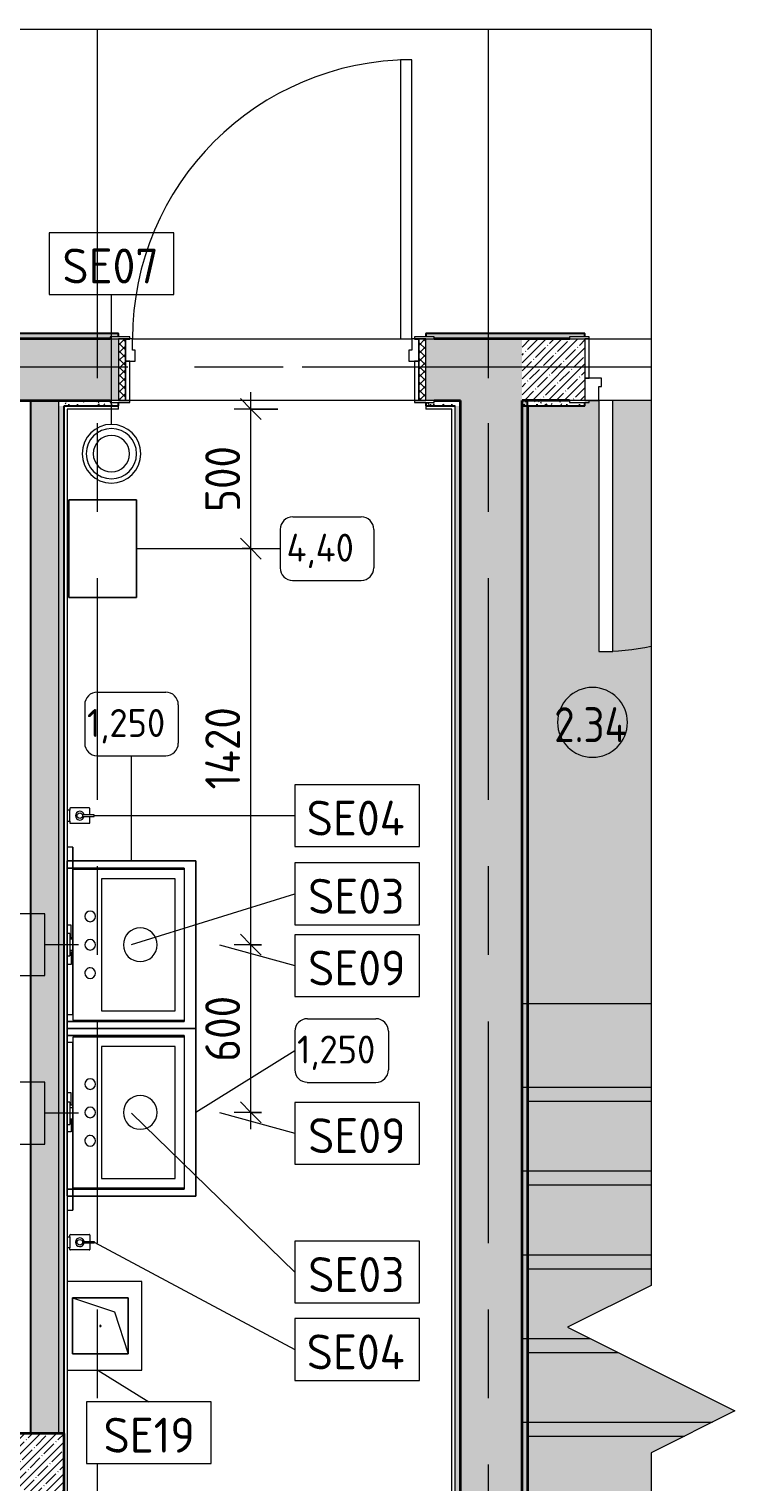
# Model space of a CAD drawing. Header units: millimetres. Extents: x 11693 to 241752, y -8553 to 29926.
# Drawn here: x 62844 to 65372, y 3806 to 9010 of the extents above; entities that cross this region are included whole.
import ezdxf

# ---------------------------------------------------------------- set-up
doc = ezdxf.new("R2010")
doc.units = ezdxf.units.MM
doc.linetypes.add('Осевая', pattern=[1587.5, 317.5, -238.125, 793.75, -238.125])
for name, color, linetype, lineweight in [('A-ANNO-DIMS', 7, 'Continuous', 9), ('A-ANNO-DIMS-50', 7, 'Continuous', 9), ('A-AREA-IDEN', 7, 'Continuous', 9), ('A-DETL-GENF', 7, 'Continuous', 9), ('A-DOOR', 7, 'Continuous', 9), ('A-DOOR-1', 7, 'Continuous', 15), ('A-DOOR-FRAM', 7, 'Continuous', 15), ('A-DOOR-FRAM-1', 7, 'Continuous', 9), ('A-GENM', 7, 'Continuous', 9), ('A-WALL-2', 7, 'Continuous', 9), ('I-FURN', 7, 'Continuous', 9), ('I-FURN-IDEN', 7, 'Continuous', 9), ('I-WALL', 7, 'Continuous', 9), ('P-SANR-FIXT-IDEN', 7, 'Continuous', 9), ('S-STRS-2', 7, 'Continuous', 9), ('S-STRS-MBND', 7, 'Continuous', 9), ('Оси', 7, 'Continuous', 9), ('Оси-2', 7, 'Осевая', 9)]:
    doc.layers.add(name, color=color, linetype=linetype, lineweight=lineweight)
for name, color, linetype, lineweight, true_color in [('A-DETL-GENF-1', 7, 'Continuous', 9, 0x4994b4), ('A-GENM-1', 7, 'Continuous', 9, 0x4994b4), ('A-WALL-1', 7, 'Continuous', 25, 0x3c3c3c), ('A-WALL-3', 7, 'Continuous', 35, 0x3c3c3c), ('A-WALL-FNSH-1', 7, 'Continuous', 15, 0x3c3c3c), ('P-SANR-FIXT-1', 7, 'Continuous', 15, 0x4994b4), ('P-SANR-FIXT-2', 7, 'Continuous', 9, 0x4994b4)]:
    doc.layers.add(name, color=color, linetype=linetype, lineweight=lineweight, true_color=true_color)
doc.layers.add('S-STRS-1', color=7, linetype='Continuous', lineweight=15, transparency=1)
doc.styles.add('GOST Common', font='GOST_Common.ttf', dxfattribs={"width": 0.9, "height": 125})
doc.styles.add('GOST Common_1', font='GOST_Common.ttf', dxfattribs={"height": 125})
doc.styles.add('GOST Common_2', font='GOST_Common.ttf', dxfattribs={"height": 100})
doc.styles.add('ISOCPEUR', font='isocpeur.ttf', dxfattribs={"width": 0.9, "height": 125})
doc.dimstyles.new('ISO-2_5_0_9К_БОЛЬШОЙ', dxfattribs={"dimscale": 304.8, "dimtxt": 124.497647, "dimasz": 0.246063, "dimexe": 0.19685, "dimexo": 0.492126, "dimgap": 0, "dimtad": 1, "dimdec": 0, "dimrnd": 10, "dimzin": 0, "dimdsep": 46, "dimtxsty": 'ISOCPEUR', "dimblk1": 'OBLIQUE', "dimblk2": 'OBLIQUE', "dimsah": 1, "dimcen": 0.09, "dimdle": 0.19685, "dimazin": 0, "dimtfac": 1, "dimtdec": 4, "dimtix": 1, "dimtmove": 0, "dimatfit": 3, "dimfxl": 1, "dimtvp": 1, "dimtolj": 1, "dimtzin": 0, "dimarcsym": 2})
pattern_1 = [(45, (-7470.254, 0), (-28.51196, 28.51196), []), (45, (-7441.74, 0), (-28.51196, 28.51196), [50.403, -10.081, 1.676, -8.404])]
pattern_2 = [(0, (-7470.254, 0), (60.96, 15.24), [5.029, -40.691, 5.029, -40.691, -243.84]), (0, (-7470.254, 0), (60.96, 15.24), [-91.44, 5.029, -86.411, 5.029, -40.691, -106.68]), (0, (-7470.254, 0), (60.96, 15.24), [-228.6, 5.029, -25.451, 5.029, -71.171]), (120, (-7447.394, 7.62), (-43.678227, 45.1729086), [5.029, -40.691, 5.029, -40.691, -243.84]), (120, (-7447.394, 7.62), (-43.678227, 45.1729086), [-91.44, 5.029, -86.411, 5.029, -40.691, -106.68]), (120, (-7447.394, 7.62), (-43.678227, 45.1729086), [-228.6, 5.029, -25.451, 5.029, -71.171]), (240, (-7439.774, 38.1), (-17.281773, -60.4129086), [5.029, -40.691, 5.029, -40.691, -243.84]), (240, (-7439.774, 38.1), (-17.281773, -60.4129086), [-91.44, 5.029, -86.411, 5.029, -40.691, -106.68]), (240, (-7439.774, 38.1), (-17.281773, -60.4129086), [-228.6, 5.029, -25.451, 5.029, -71.171])]

# ---------------------------------------------------------------- blocks, each defined once
blk = doc.blocks.new('110_Дверь_СКБ_1Ст_Внутренняя1 - Д-4_1 1100x2100h_ОО_туалет для мальч_ и дев_-32102845-Фрагмент 2_6')
at = {"layer": 'A-DOOR'}
h = blk.add_hatch(dxfattribs=at)
h.set_pattern_fill('FP_17', color=256, style=0, pattern_type=2)
h.set_pattern_definition([(135, (1751.41, 174.685), (-14.14214, -14.14214), []), (225, (1751.41, 174.685), (14.14214, -14.14214), [])])
h.paths.add_polyline_path([(562.5, -110), (562.5, 110), (537.5, 110), (537.5, -110)])
at = {"layer": 'A-DOOR-FRAM-1'}
h = blk.add_hatch(dxfattribs=at)
h.set_pattern_fill('FP_18', color=256, style=0, pattern_type=2)
h.set_pattern_definition([(45, (-371.384, 174.685), (-14.1421, 14.1421), []), (135, (-371.384, 174.685), (-14.1421, -14.1421), [])])
h.paths.add_polyline_path([(-512.5, -110), (-512.5, 110), (-537.5, 110), (-537.5, -110)])
at = {"layer": 'A-DOOR'}
blk.add_arc((512.5, 110), 1000, 90, 180, dxfattribs=at)
at = {"layer": 'A-DOOR-1'}
for p, q in [((512.5, 1110), (472.5, 1110)), ((472.5, 1110), (472.5, 110)), ((512.5, 110), (512.5, 1110)), ((472.5, 110), (512.5, 110))]:
    blk.add_line(p, q, dxfattribs=at)
at = {"layer": 'A-DOOR-FRAM'}
for p, q in [((-497.5, 118), (-567.5, 118)), ((-567.5, 118), (-567.5, 110)), ((-567.5, 110), (-497.5, 110)), ((-512.5, 110), (-537.5, 110)), ((-537.5, 110), (-537.5, -110)), ((-487.5, 110), (-512.5, 110)), ((-512.5, 110), (-512.5, 30)), ((-512.5, -110), (-512.5, 110)), ((-497.5, 110), (-512.5, 110)), ((-512.5, 110), (-512.5, 109)), ((-512.5, 109), (-497.5, 109)), ((-497.5, 110), (-497.5, 118)), ((-497.5, 109), (-497.5, 110)), ((-487.5, 70), (-487.5, 110)), ((512.5, 110), (512.5, 70)), ((537.5, 110), (512.5, 110)), ((592.5, 118), (522.5, 118)), ((522.5, 118), (522.5, 110)), ((537.5, 110), (522.5, 110)), ((522.5, 110), (522.5, 109)), ((522.5, 110), (592.5, 110)), ((522.5, 109), (537.5, 109)), ((537.5, 30), (537.5, 110)), ((562.5, 110), (537.5, 110)), ((537.5, 110), (537.5, -110)), ((537.5, 109), (537.5, 110)), ((562.5, -110), (562.5, 110)), ((592.5, 110), (592.5, 118)), ((-477.5, 70), (-487.5, 70)), ((-477.5, 30), (-477.5, 70)), ((512.5, 70), (502.5, 70)), ((502.5, 70), (502.5, 30)), ((-512.5, 30), (-477.5, 30)), ((-497.5, 30), (-512.5, 30)), ((-512.5, 30), (-512.5, -110)), ((-497.5, -110), (-497.5, 30)), ((502.5, 30), (537.5, 30)), ((537.5, 30), (522.5, 30)), ((522.5, 30), (522.5, -110)), ((537.5, -110), (537.5, 30)), ((-497.5, -110), (-567.5, -110)), ((-567.5, -110), (-567.5, -118)), ((-567.5, -118), (-497.5, -118)), ((-537.5, -110), (-512.5, -110)), ((-512.5, -110), (-497.5, -110)), ((-497.5, -118), (-497.5, -110)), ((522.5, -110), (537.5, -110)), ((592.5, -110), (522.5, -110)), ((522.5, -110), (522.5, -118)), ((522.5, -118), (592.5, -118)), ((537.5, -110), (562.5, -110)), ((592.5, -118), (592.5, -110))]:
    blk.add_line(p, q, dxfattribs=at)
blk = doc.blocks.new('110_Дверь_СКБ_2Ст - Д-1 Лестничная клетка EIS60-24319353-Фрагмент 2_6')
at = {"layer": 'A-DOOR'}
blk.add_arc((662.5, 110), 900, 90, 102.045, dxfattribs=at)
at = {"layer": 'A-DOOR-1'}
for p, q in [((662.5, 1010), (612.5, 1010)), ((612.5, 1010), (612.5, 110)), ((662.5, 110), (662.5, 1010)), ((612.5, 110), (662.5, 110))]:
    blk.add_line(p, q, dxfattribs=at)
at = {"layer": 'A-DOOR-FRAM'}
for p, q in [((662.5, 110), (662.5, 60)), ((712.5, 110), (662.5, 110)), ((767.5, 118), (697.5, 118)), ((697.5, 118), (697.5, 110)), ((697.5, 110), (767.5, 110)), ((712.5, 30), (712.5, 110)), ((767.5, 110), (767.5, 118)), ((662.5, 60), (652.5, 60)), ((652.5, 60), (652.5, 30)), ((652.5, 30), (712.5, 30)), ((712.5, 30), (697.5, 30)), ((697.5, 30), (697.5, -110)), ((712.5, -110), (712.5, 30)), ((697.5, -110), (712.5, -110)), ((767.5, -110), (697.5, -110)), ((697.5, -110), (697.5, -118)), ((697.5, -118), (767.5, -118)), ((767.5, -118), (767.5, -110))]:
    blk.add_line(p, q, dxfattribs=at)
blk = doc.blocks.new('GM_Отверстие прямоугольное _в плите_ - Отверстие-21604341-Фрагмент 2_6')
at = {"layer": 'A-GENM'}
for p, q in [((-100, -100), (-100, 100)), ((-100, 100), (100, 100)), ((100, 100), (-100, 100)), ((-100, 100), (-100, -100)), ((-50, 50), (100, 100)), ((100, 100), (100, -100)), ((100, -100), (100, 100)), ((-100, -100), (-50, 50)), ((100, -100), (-100, -100)), ((-100, -100), (100, -100))]:
    blk.add_line(p, q, dxfattribs=at)
for start, end in [(360, 180), (180, 360)]:
    blk.add_arc((0, 0), 2.5, start, end, dxfattribs=at)
blk = doc.blocks.new('SND_2D_Раковина - 550х450-20345592-Фрагмент 2_6')
at = {"layer": 'P-SANR-FIXT-1'}
for p, q in [((-275, 148.6), (-275, -270)), ((-275, -270), (-275, 148.6)), ((-70, 135), (-70, 148.6)), ((-25.4, 135), (-70, 135)), ((-25, 139.7), (-25, 129.2)), ((25, 129.2), (25, 139.7)), ((25, 135), (70, 135)), ((70, 135), (70, 148.6)), ((275, 129), (275, 148.6)), ((275, 148.6), (275, 129)), ((275, -270), (275, 129)), ((275, 129), (275, -270)), ((-275, -270), (-269.9, -270)), ((-269.9, -270), (-275, -270)), ((270.1, -270), (275, -270)), ((275, -270), (270.1, -270))]:
    blk.add_line(p, q, dxfattribs=at)
blk = doc.blocks.new('SND_2D_Раковина - 550х450-V18-Фрагмент 2_6')
at = {"layer": 'P-SANR-FIXT-1'}
for p, q in [((-275, 148.6), (-275, 129)), ((-275, 129), (-275, 148.6)), ((-275, 129), (-275, -270)), ((-275, -270), (-275, 129)), ((-70, 135), (-70, 148.6)), ((-25, 135), (-70, 135)), ((-25, 139.7), (-25, 129.2)), ((25, 129.2), (25, 139.7)), ((25.4, 135), (70, 135)), ((70, 135), (70, 148.6)), ((275, -270), (275, 148.6)), ((275, 148.6), (275, -270)), ((-275, -270), (-270.5, -270)), ((-270.5, -270), (-275, -270)), ((269.5, -270), (275, -270)), ((275, -270), (269.5, -270))]:
    blk.add_line(p, q, dxfattribs=at)
blk = doc.blocks.new('зеркало круглое600д - 1_22д зеркало круглое d600-30456177-Фрагмент 2_6')
at = {"layer": 'I-FURN'}
for p, q in [((-300, 0), (-300, -20)), ((-300, -20), (300, -20)), ((300, -20), (-300, -20)), ((300, -20), (300, 0))]:
    blk.add_line(p, q, dxfattribs=at)
blk = doc.blocks.new('сифон - Для раковины-30615598-Фрагмент 2_6')
at = {"layer": 'P-SANR-FIXT-1'}
for p, q in [((191.1, 20), (180.6, 20)), ((191.1, 39.5), (191.1, 40)), ((191.1, -40), (191.1, 38.6)), ((200, 40), (191.4, 40)), ((200, 40), (200, 0)), ((180.6, -20), (191.1, -20)), ((191.1, -40), (200, -40)), ((200, 0), (200, -10.4)), ((200, -10.4), (200, -40))]:
    blk.add_line(p, q, dxfattribs=at)
blk = doc.blocks.new('TOY_Диспансер мыло - Дозатор Elegance new 11654 019001 хром-30593950-Фрагмент 2_6')
at = {"layer": 'A-GENM-1'}
for p, q in [((97.5, 84.7), (97.5, 17)), ((122.2, 86.7), (99.5, 86.7)), ((122.2, 86.7), (102.9, 86.7)), ((127.9, 101.6), (122.2, 101.6)), ((122.2, 101.6), (122.2, 86.7)), ((122.2, 87.7), (122.2, 60.3)), ((127.9, 86.7), (127.9, 101.6)), ((127.9, 60.3), (127.9, 87.7)), ((146.9, 86.7), (127.9, 86.7)), ((150.5, 86.7), (127.9, 86.7)), ((152.5, 17), (152.5, 84.7)), ((99.5, 15), (105, 15)), ((145, 15), (105, 15)), ((105, 15), (105, 5.5)), ((145, 5.5), (145, 15)), ((145, 15), (150.5, 15))]:
    blk.add_line(p, q, dxfattribs=at)
blk.add_circle((125, 50.7), 10, dxfattribs=at)
for centre, radius, start, end in [((99.5, 84.7), 2, 90, 180), ((125, 50.7), 15.7, 100.4353, 79.365), ((150.5, 84.7), 2, 360, 90), ((99.5, 17), 2, 180, 270), ((150.5, 17), 2, 270, 360)]:
    blk.add_arc(centre, radius, start, end, dxfattribs=at)
blk = doc.blocks.new('сифон - Для раковины-30610345-Фрагмент 2_6')
at = {"layer": 'P-SANR-FIXT-1'}
for p, q in [((191.1, 20), (180.6, 20)), ((200, 40), (191.1, 40)), ((191.1, -40), (191.1, 40)), ((200, 40), (200, -40)), ((180.6, -20), (191.1, -20)), ((191.1, -40), (200, -40))]:
    blk.add_line(p, q, dxfattribs=at)
blk = doc.blocks.new('TOY_Диспансер мыло - Дозатор Elegance new 11654 019001 хром-30615784-Фрагмент 2_6')
at = {"layer": 'A-GENM-1'}
for p, q in [((97.5, -84.7), (97.5, -17)), ((99.5, -15), (105, -15)), ((105, -15), (105, -5.5)), ((145, -15), (105, -15)), ((145, -5.5), (145, -15)), ((145, -15), (150.5, -15)), ((152.5, -17), (152.5, -84.7)), ((122.2, -86.7), (99.5, -86.7)), ((122.2, -86.7), (102.9, -86.7)), ((122.2, -87.7), (122.2, -60.3)), ((122.2, -101.6), (122.2, -86.7)), ((127.9, -101.6), (122.2, -101.6)), ((127.9, -60.3), (127.9, -87.7)), ((146.9, -86.7), (127.9, -86.7)), ((127.9, -86.7), (127.9, -101.6)), ((150.5, -86.7), (127.9, -86.7))]:
    blk.add_line(p, q, dxfattribs=at)
blk.add_circle((125, -50.7), 10, dxfattribs=at)
for centre, radius, start, end in [((99.5, -17), 2, 90, 180), ((125, -50.7), 15.7, 280.635, 259.5647), ((150.5, -17), 2, 0, 90), ((99.5, -84.7), 2, 180, 270), ((150.5, -84.7), 2, 270, 0)]:
    blk.add_arc(centre, radius, start, end, dxfattribs=at)
blk = doc.blocks.new('мусорная корзина - Round_ Metal-30590745-Фрагмент 2_6')
at = {"layer": 'P-SANR-FIXT-1'}
for radius, start, end in [(105, 0, 180), (90, 360, 180), (65, 0, 180), (105, 180, 360), (90, 180, 360), (65, 180, 360)]:
    blk.add_arc((0, 0), radius, start, end, dxfattribs=at)
blk = doc.blocks.new('Plumbing_Drainage_hansgrohe_56248XXX-RainDrain-Point-Complete-set-po - 800 Stainless Steel Optic-V26-Фрагмент 2_6')
at = {"layer": 'A-DETL-GENF-1'}
for p, q in [((158.5, 158.5), (-109.4, 158.5)), ((158.5, -158.5), (158.5, 158.5)), ((-109.4, -158.5), (158.5, -158.5))]:
    blk.add_line(p, q, dxfattribs=at)
blk = doc.blocks.new('Мебель_универсальная - 1_250-30817727-Фрагмент 2_6')
at = {"layer": 'I-FURN'}
for p, q in [((300, 230), (-300, 230)), ((-300, 230), (-300, -210.4)), ((-300, -210.4), (-300, 230)), ((-300, 230), (300, 230)), ((300, -230), (300, 230)), ((300, 230), (300, -230)), ((-300, -210.4), (-300, -230)), ((-300, -230), (-300, -210.4)), ((-300, -230), (63.9, -230)), ((-40, -230), (-300, -230)), ((63.9, -230), (40, -230)), ((64.3, -230), (227.2, -230)), ((227.2, -230), (64.3, -230)), ((227.8, -230), (244.5, -230)), ((244.5, -230), (227.8, -230)), ((244.9, -230), (250.5, -230)), ((250.5, -230), (244.9, -230)), ((250.5, -230), (300, -230)), ((300, -230), (250.5, -230))]:
    blk.add_line(p, q, dxfattribs=at)
blk = doc.blocks.new('Мебель_универсальная - 1_250-V28-Фрагмент 2_6')
at = {"layer": 'I-FURN'}
for p, q in [((300, 230), (-300, 230)), ((-300, 230), (-300, -230)), ((-300, -230), (-300, 230)), ((-300, 230), (300, 230)), ((300, -210.4), (300, 230)), ((300, 230), (300, -210.4)), ((-300, -230), (-249.8, -230)), ((-249.8, -230), (-300, -230)), ((-249.8, -230), (-244.2, -230)), ((-244.2, -230), (-249.8, -230)), ((-243.8, -230), (-227.1, -230)), ((-227.1, -230), (-243.8, -230)), ((-226.6, -230), (299.5, -230)), ((-36.4, -230), (-226.6, -230)), ((299.5, -230), (43.6, -230)), ((300, -230), (300, -210.8)), ((300, -210.8), (300, -230))]:
    blk.add_line(p, q, dxfattribs=at)
blk = doc.blocks.new('Мойка кухонная - Раковина Roca Victoria-N Unik 600х460 мм-30768662-Фрагмент 2_6')
at = {"layer": 'P-SANR-FIXT-2'}
for p, q in [((270, 0), (-270, 0)), ((-270, 0), (-270, -400)), ((270, -400), (270, 0)), ((236.1, -102.3), (-236.6, -102.3)), ((-236.6, -102.3), (-236.6, -366.4)), ((236.1, -366.4), (236.1, -102.3)), ((-270, -400), (270, -400)), ((-236.6, -366.4), (236.1, -366.4))]:
    blk.add_line(p, q, dxfattribs=at)
for centre, radius, start, end in [((-101.6, -61.9), 19, 90, 180), ((-101.6, -61.9), 19, 360, 90), ((0, -61.9), 19, 360, 180), ((101.6, -61.9), 19.1, 360, 180), ((-101.6, -61.9), 19, 180, 270), ((-101.6, -61.9), 19.1, 270, 360), ((0, -61.9), 19, 180, 360), ((101.6, -61.9), 19.1, 180, 360), ((0, -241.3), 60.5, 360, 180), ((0, -241.3), 60.5, 180, 360)]:
    blk.add_arc(centre, radius, start, end, dxfattribs=at)
blk = doc.blocks.new('DET_L_Линия разрыва - М100-30911435-Фрагмент 2_6')
at = {"layer": 'A-DETL-GENF'}
for p, q in [((4650, -300), (4950, 300)), ((4950, 300), (5100, 0)), ((0, 0), (4500, 0)), ((4500, 0), (4650, -300)), ((5100, 0), (9600, 0))]:
    blk.add_line(p, q, dxfattribs=at)
blk = doc.blocks.new('DET_L_Линия разрыва - М100-30911436-Фрагмент 2_6')
at = {"layer": 'A-DETL-GENF'}
blk.add_line((3603.1, 0), (0, 0), dxfattribs=at)
blk = doc.blocks.new('М_сантехническая_рамка1 - В рамке-30590747-Фрагмент 2_6')
at = {"layer": 'P-SANR-FIXT-IDEN'}
for p, q in [((4.29, 2.24), (-4.64, 2.24)), ((-4.64, 2.24), (-4.64, -2.18)), ((4.29, -2.18), (4.29, 2.24)), ((-4.64, -2.18), (4.29, -2.18))]:
    blk.add_line(p, q, dxfattribs=at)
blk = doc.blocks.new('Марка_Мебель - В прямоуг_Balcon_Марка-25523697-Фрагмент 2_6')
at = {"layer": 'I-FURN-IDEN'}
for p, q in [((-2.45, 2.28), (2.45, 2.28)), ((-3.35, 1.38), (-3.35, -1.38)), ((3.35, 1.38), (3.35, -1.38)), ((-2.46, -2.28), (2.45, -2.28))]:
    blk.add_line(p, q, dxfattribs=at)
for centre, radius, start, end in [((-2.45, 1.38), 0.9, 90, 180), ((2.45, 1.38), 0.9, 0, 90), ((-2.46, -1.38), 0.893, 180, 270), ((2.45, -1.38), 0.9, 270, 0)]:
    blk.add_arc(centre, radius, start, end, dxfattribs=at)
blk = doc.blocks.new('DIMBLOCK44-Фрагмент 2_6')
at = {"layer": 'A-ANNO-DIMS-50'}
for p, q in [((63676.3, 5730.1), (63578.4, 5730.1)), ((63638.4, 5069.5), (63638.4, 5730.1)), ((63638.4, 5730.1), (63676.3, 5730.1)), ((63676.3, 5129.5), (63578.4, 5129.5)), ((63638.4, 5129.5), (63676.3, 5129.5))]:
    blk.add_line(p, q, dxfattribs=at)
at = {"layer": 'A-ANNO-DIMS-50', "lineweight": 20}
for p, q in [((63638.4, 5730.1), (63600.9, 5767.6)), ((63638.4, 5730.1), (63675.9, 5692.6)), ((63638.4, 5129.5), (63600.9, 5167)), ((63638.4, 5129.5), (63675.9, 5092))]:
    blk.add_line(p, q, dxfattribs=at)
at = {"layer": 'A-ANNO-DIMS-50', "color": 0, "insert": (63475.1, 5311.3), "char_height": 125, "width": 284.429, "attachment_point": 1, "rotation": 90, "line_spacing_factor": 1.149209, "style": 'ISOCPEUR'}
blk.add_mtext('600', dxfattribs=at)
blk = doc.blocks.new('_Oblique')
at = {"color": 0, "linetype": 'ByBlock', "lineweight": -2}
blk.add_line((-0.5, -0.5), (0.5, 0.5), dxfattribs=at)
blk = doc.blocks.new('DIMBLOCK45-Фрагмент 2_6')
at = {"layer": 'A-ANNO-DIMS-50', "lineweight": 20}
for p, q in [((63638.4, 7149), (63600.9, 7186.5)), ((63638.4, 7149), (63675.9, 7111.5)), ((63638.4, 5730.1), (63600.9, 5767.6)), ((63638.4, 5730.1), (63675.9, 5692.6))]:
    blk.add_line(p, q, dxfattribs=at)
at = {"layer": 'A-ANNO-DIMS-50'}
for p, q in [((63607, 7149), (63698.4, 7149)), ((63638.4, 7149), (63607, 7149)), ((63638.4, 5730.1), (63638.4, 7149)), ((63676.3, 5730.1), (63578.4, 5730.1)), ((63638.4, 5730.1), (63676.3, 5730.1))]:
    blk.add_line(p, q, dxfattribs=at)
at = {"layer": 'A-ANNO-DIMS-50', "color": 0, "insert": (63475.1, 6286.3), "char_height": 125, "width": 367.747, "attachment_point": 1, "rotation": 90, "line_spacing_factor": 1.149209, "style": 'ISOCPEUR'}
blk.add_mtext('1420', dxfattribs=at)
blk = doc.blocks.new('DIMBLOCK46-Фрагмент 2_6')
at = {"layer": 'A-ANNO-DIMS-50'}
for p, q in [((63638.4, 7149), (63638.4, 7709)), ((63735.4, 7649), (63578.4, 7649)), ((63638.4, 7649), (63735.4, 7649)), ((63607, 7149), (63698.4, 7149)), ((63638.4, 7149), (63607, 7149))]:
    blk.add_line(p, q, dxfattribs=at)
at = {"layer": 'A-ANNO-DIMS-50', "lineweight": 20}
for p, q in [((63638.4, 7649), (63600.9, 7686.5)), ((63638.4, 7649), (63675.9, 7611.5)), ((63638.4, 7149), (63600.9, 7186.5)), ((63638.4, 7149), (63675.9, 7111.5))]:
    blk.add_line(p, q, dxfattribs=at)
at = {"layer": 'A-ANNO-DIMS-50', "color": 0, "insert": (63475.1, 7280.5), "char_height": 125, "width": 284.429, "attachment_point": 1, "rotation": 90, "line_spacing_factor": 1.149209, "style": 'ISOCPEUR'}
blk.add_mtext('500', dxfattribs=at)
blk = doc.blocks.new('Марка_Помещения - Номер-25198446-Фрагмент 2_6')
at = {"layer": 'A-AREA-IDEN'}
for start, end in [(360, 180), (180, 360)]:
    blk.add_arc((0, 0), 2.5, start, end, dxfattribs=at)

msp = doc.modelspace()

# ---------------------------------------------------------------- hatches: boundary and pattern name
at = {"layer": 'I-WALL'}
h = msp.add_hatch(dxfattribs=at)
h.set_pattern_fill('FP_10', color=256, style=0, pattern_type=2)
h.set_pattern_definition(pattern_2)
h.paths.add_polyline_path([(64645.4, 7900), (64779.7, 7900), (64779.7, 7908), (64834.7, 7908), (64834.7, 7920), (64264.7, 7920), (64264.7, 7908), (64294.7, 7908), (64294.7, 7900)])
h.paths.add_polyline_path([(63134.7, 7900), (63134.7, 7908), (63164.7, 7908), (63164.7, 7920), (61890.2, 7920), (61890.2, 7908), (61920.2, 7908), (61920.2, 7900), (62929, 7900)])
h.paths.add_polyline_path([(60760.2, 7900), (60760.2, 7908), (60790.2, 7908), (60790.2, 7920), (59584.7, 7920), (59584.7, 7908), (59614.7, 7908), (59614.7, 7900), (60068.4, 7900)])
h.paths.add_polyline_path([(58454.7, 7900), (58454.7, 7908), (58484.7, 7908), (58484.7, 7920), (57265.9, 7920), (57265.9, 7900), (57779.9, 7900)])
h = msp.add_hatch(dxfattribs=at)
h.set_pattern_fill('FP_4', color=256, style=0, pattern_type=2)
h.set_pattern_definition(pattern_1)
h.paths.add_polyline_path([(64264.7, 7680), (64389.7, 7680), (64389.7, 7900), (64264.7, 7900)])
h.paths.add_polyline_path([(62849.7, 7680), (63164.7, 7680), (63164.7, 7900), (61890.2, 7900), (61890.2, 7680), (62549.7, 7680)])
h.paths.add_polyline_path([(60790.2, 7680), (60790.2, 7900), (59584.7, 7900), (59584.7, 7680), (60760.2, 7680)])
h.paths.add_polyline_path([(58484.7, 7680), (58484.7, 7900), (58439.7, 7900), (58439.7, 7680), (58454.7, 7680)])
h = msp.add_hatch(dxfattribs=at)
h.set_pattern_fill('FP_4', color=256, style=0, pattern_type=2)
h.set_pattern_definition(pattern_1)
h.paths.add_polyline_path([(64609.7, 120), (64609.7, 7900), (64389.7, 7900), (64389.7, 120)])
h = msp.add_hatch(dxfattribs=at)
h.set_pattern_fill('FP_4', color=256, style=0, pattern_type=2)
h.set_pattern_definition(pattern_1)
h.paths.add_polyline_path([(64834.7, 7680), (64834.7, 7900), (64609.7, 7900), (64609.7, 7680), (64779.7, 7680)])
h = msp.add_hatch(dxfattribs=at)
h.set_pattern_fill('FP_6', color=256, style=0, pattern_type=2)
h.set_pattern_definition([(135, (-7470.254, 0), (-37.717076, -37.717076), [53.34, -8.89, 1.778, -8.89]), (135, (-7470.254, 37.694), (-37.717076, -37.717076), []), (50, (-7470.254, 0), (63.763904, -5.57885), [6.667, -73.342]), (355, (-7470.254, 0), (-12.334876, 66.869514), [5.334, -58.674]), (100.451, (-7464.94, -0.465), (51.43036, 61.29098), [5.667, -62.332]), (46.184, (-7470.25, 17.78), (94.87722, -14.71484), [10.001, -110.014]), (96.636, (-7462.35, 16.55), (83.09115, 86.5993), [8.5, -93.497]), (351.184, (-7470.25, 17.78), (83.09204, 86.59928), [8.001, -88.011]), (21, (-7461.364, 13.335), (53.064487, -35.792726), [6.667, -73.342]), (326, (-7461.364, 13.335), (21.63066, 64.46546), [5.334, -58.674]), (71.451, (-7456.94, 10.35), (74.69646, 28.672367), [5.667, -62.332]), (37.5, (-7470.254, 0), (1.080413, 29.594271), [1.676, -56.286, 1.676, -57.887, -58.896]), (37.5, (-7470.254, 0), (1.080413, 29.594271), [-117.526, 1.676, -57.22]), (7.5, (-7470.254, 0), (23.386368, 35.063507), [1.676, -32.283, 1.676, -54.953, -22.447]), (7.5, (-7470.254, 0), (23.386368, 35.063507), [-90.589, 1.676, -20.771]), (327.5, (-7490.079, 0), (47.456567, -2.005468), [1.676, -20.549, 1.676, -67.666, -92.011]), (327.5, (-7490.079, 0), (47.456567, -2.005468), [-91.567, 1.676, -90.335]), (317.5, (-7498.97, 0), (51.844948, 8.89904), [1.676, -27.216, 1.676, -44.374, -65.341]), (317.5, (-7498.97, 0), (51.844948, 8.89904), [-74.943, 1.676, -63.665])])
h.paths.add_polyline_path([(62849.7, 3980), (62949.7, 3980), (62949.7, 7680), (62849.7, 7680), (62849.7, 4065.3)])
h = msp.add_hatch(dxfattribs=at)
h.set_pattern_fill('FP_10', color=256, style=0, pattern_type=2)
h.set_pattern_definition(pattern_2)
h.paths.add_polyline_path([(64264.7, 7660), (64389.7, 7660), (64389.7, 7680), (64294.7, 7680), (64294.7, 7672), (64264.7, 7672)])
h.paths.add_polyline_path([(63164.7, 7660), (63164.7, 7672), (63134.7, 7672), (63134.7, 7680), (62949.7, 7680), (62949.7, 7660), (63072, 7660)])
h = msp.add_hatch(dxfattribs=at)
h.set_pattern_fill('FP_10', color=256, style=0, pattern_type=2)
h.set_pattern_definition(pattern_2)
h.paths.add_polyline_path([(62949.7, 3980), (62969.7, 3980), (62969.7, 7660), (62949.7, 7660), (62949.7, 4065.3)])
h = msp.add_hatch(dxfattribs=at)
h.set_pattern_fill('FP_10', color=256, style=0, pattern_type=2)
h.set_pattern_definition(pattern_2)
h.paths.add_polyline_path([(64389.7, 140), (64389.7, 7660), (64369.7, 7660), (64369.7, 140)])
h = msp.add_hatch(dxfattribs=at)
h.set_pattern_fill('FP_10', color=256, style=0, pattern_type=2)
h.set_pattern_definition(pattern_2)
h.paths.add_polyline_path([(64834.7, 7660), (64834.7, 7672), (64779.7, 7672), (64779.7, 7680), (64609.7, 7680), (64609.7, 7660), (64779.7, 7660)])
h = msp.add_hatch(dxfattribs=at)
h.set_pattern_fill('FP_10', color=256, style=0, pattern_type=2)
h.set_pattern_definition(pattern_2)
h.paths.add_polyline_path([(64609.7, 120), (64629.7, 120), (64629.7, 7680), (64609.7, 7680), (64609.7, 462)])
h = msp.add_hatch(dxfattribs=at)
h.set_pattern_fill('FP_4', color=256, style=0, pattern_type=2)
h.set_pattern_definition(pattern_1)
h.paths.add_polyline_path([(62969.7, 3760), (62969.7, 3980), (59609.7, 3980), (59609.7, 3760), (62356.9, 3760)])
at = {"layer": 'S-STRS-1'}
for points in [[(65072.2, 5169.7), (65072.2, 7680), (64934.7, 7680), (64934.7, 6780), (64884.7, 6780), (64884.7, 7680), (64849.7, 7680), (64849.7, 7672), (64834.7, 7672), (64834.7, 7660), (64629.7, 7660), (64629.7, 5169.7)], [(64629.7, 4869.7), (65072.2, 4869.7), (65072.2, 5169.7), (64629.7, 5169.7)], [(64629.7, 4569.7), (65072.2, 4569.7), (65072.2, 4869.7), (64629.7, 4869.7)], [(64772.2, 4269.7), (64953.1, 4269.7), (64772.2, 4360.2), (65072.2, 4510.2), (65072.2, 4569.7), (64629.7, 4569.7), (64629.7, 4269.7)], [(64772.2, 3969.7), (65191.3, 3969.7), (65372.2, 4060.2), (64952.3, 4269.7), (64629.7, 4269.7), (64629.7, 3969.7)], [(65072.2, 3669.7), (65072.2, 3910.2), (65191.3, 3969.7), (64629.7, 3969.7), (64629.7, 3669.7)]]:
    msp.add_hatch(color=256, dxfattribs=at).paths.add_polyline_path(points)

# ---------------------------------------------------------------- linework, layer by layer
at = {"layer": 'A-WALL-1'}
for p, q in [((63164.7, 7920), (61890.2, 7920)), ((63164.7, 7908), (63164.7, 7920)), ((64264.7, 7920), (64264.7, 7908)), ((64834.7, 7920), (64264.7, 7920)), ((64834.7, 7908), (64834.7, 7920)), ((64389.7, 7900), (64779.7, 7900)), ((62849.7, 7680), (62849.7, 3980)), ((62969.7, 7660), (63164.7, 7660)), ((62969.7, 3980), (62969.7, 7660)), ((63164.7, 7660), (63164.7, 7672)), ((64264.7, 7672), (64264.7, 7660)), ((64264.7, 7660), (64369.7, 7660)), ((64609.7, 7660), (64834.7, 7660)), ((64629.7, 120), (64629.7, 7680)), ((64834.7, 7660), (64834.7, 7672))]:
    msp.add_line(p, q, dxfattribs=at)
at = {"layer": 'A-WALL-2'}
for p, q in [((64609.7, 7921), (64609.7, 7920)), ((62949.7, 7680), (62949.7, 3980)), ((64630.1, 7659), (64629.7, 7659))]:
    msp.add_line(p, q, dxfattribs=at)
at = {"layer": 'A-WALL-3'}
for p, q in [((63134.7, 7900), (61920.2, 7900)), ((64389.7, 7900), (64294.7, 7900)), ((64779.7, 7900), (64389.7, 7900)), ((62449.7, 7680), (63134.7, 7680)), ((64294.7, 7680), (64389.7, 7680)), ((64389.7, -100), (64389.7, 7680)), ((64609.7, 120), (64609.7, 7680)), ((64779.7, 7680), (64609.7, 7680)), ((62969.7, 3980), (59609.7, 3980)), ((62969.7, 3760), (62969.7, 3980))]:
    msp.add_line(p, q, dxfattribs=at)
at = {"layer": 'A-WALL-FNSH-1'}
for p, q in [((63164.7, 7921), (61890.2, 7921)), ((63164.7, 7920), (63164.7, 7921)), ((64834.7, 7921), (64264.7, 7921)), ((64264.7, 7921), (64264.7, 7920)), ((64834.7, 7920), (64834.7, 7921)), ((62970.7, 3760), (62970.7, 7659)), ((62970.7, 7659), (63164.7, 7659)), ((63164.7, 7659), (63164.7, 7660)), ((64264.7, 7660), (64264.7, 7659)), ((64264.7, 7659), (64368.7, 7659)), ((64368.7, 7659), (64368.7, 141)), ((64369.7, 272.5), (64369.7, 7660)), ((64630.7, 7659), (64834.7, 7659)), ((64630.7, 1721), (64630.7, 7659)), ((64834.7, 7659), (64834.7, 7660))]:
    msp.add_line(p, q, dxfattribs=at)
at = {"layer": 'I-FURN'}
for p, q in [((63228.9, 7324), (62986.9, 7324)), ((62986.9, 7324), (62986.9, 6974)), ((62986.9, 6974), (62986.9, 7324)), ((62986.9, 7324), (63228.9, 7324)), ((63228.9, 6974), (63228.9, 7324)), ((63228.9, 7324), (63228.9, 6974)), ((62986.9, 6974), (63228.9, 6974)), ((63228.9, 6974), (62986.9, 6974))]:
    msp.add_line(p, q, dxfattribs=at)
at = {"layer": 'I-FURN-IDEN'}
for p, q in [((63228.9, 7149), (63743.4, 7149)), ((63211.1, 6030.6), (63211.1, 6407.1)), ((63441.1, 5130.1), (63795.8, 5351.3))]:
    msp.add_line(p, q, dxfattribs=at)
at = {"layer": 'I-WALL'}
for p, q in [((63214.7, 7900), (64174.7, 7900)), ((64849.7, 7900), (65072.2, 7900)), ((63164.7, 7649), (63164.7, 7659)), ((64224.7, 7680), (63204.7, 7680)), ((64264.7, 7659), (64264.7, 7649)), ((64630.1, 3535.1), (64630.1, 7659)), ((64630.7, 7659), (64630.1, 7659)), ((64631.1, 7659), (64631.1, 3535.1)), ((65072.2, 7680), (64934.7, 7680)), ((63164.7, 7649), (62980.7, 7649)), ((62980.7, 7649), (62980.7, 3729)), ((64358.7, 7649), (64264.7, 7649)), ((64358.7, 521), (64358.7, 7649)), ((64631.1, 5693), (64629.7, 5693))]:
    msp.add_line(p, q, dxfattribs=at)
at = {"layer": 'P-SANR-FIXT-IDEN'}
for p, q in [((63139.1, 7594.1), (63139.1, 8059.7)), ((63076.8, 6192.6), (63795.8, 6192.6)), ((63211.1, 5730.6), (63795.8, 5912.7)), ((63021.8, 5730.1), (62900.5, 5730.1)), ((63526.3, 5729.8), (63795.8, 5655.5)), ((63021.8, 5127), (62900.5, 5127)), ((63211.1, 5126.4), (63796.2, 4557.6)), ((63526.3, 5129.2), (63795.8, 5054.9)), ((63076.8, 4664.5), (63795.8, 4280.5)), ((63090, 4206.2), (63273.3, 4092.5))]:
    msp.add_line(p, q, dxfattribs=at)
at = {"layer": 'S-STRS-2'}
for p, q in [((65072.2, 7680), (64934.7, 7680)), ((64629.7, 5169.7), (65072.2, 5169.7)), ((64629.7, 5169.7), (65072.2, 5169.7)), ((64629.7, 4869.7), (65072.2, 4869.7)), ((64629.7, 4869.7), (65072.2, 4869.7)), ((64629.7, 4569.7), (65072.2, 4569.7)), ((64629.7, 4569.7), (65072.2, 4569.7)), ((64629.7, 4269.7), (64953.1, 4269.7)), ((64629.7, 4269.7), (64953.1, 4269.7)), ((64629.7, 3969.7), (65191.3, 3969.7)), ((64629.7, 3969.7), (65191.3, 3969.7))]:
    msp.add_line(p, q, dxfattribs=at)
at = {"layer": 'S-STRS-MBND'}
for p, q in [((65072.2, 7680), (64609.7, 7680)), ((64609.7, 7680), (64609.7, 5520)), ((64609.7, 5520), (65072.2, 5520)), ((64609.7, 1620), (64609.7, 5520)), ((64609.7, 5520), (65072.2, 5520)), ((64609.7, 5220), (65072.2, 5220)), ((64609.7, 5220), (65072.2, 5220)), ((64609.7, 4920), (65072.2, 4920)), ((64609.7, 4920), (65072.2, 4920)), ((64609.7, 4620), (65072.2, 4620)), ((64609.7, 4620), (65072.2, 4620)), ((64609.7, 4320), (64852.5, 4320)), ((64609.7, 4320), (64852.5, 4320)), ((64609.7, 4020), (65291.9, 4020)), ((64609.7, 4020), (65291.9, 4020))]:
    msp.add_line(p, q, dxfattribs=at)
at = {"layer": 'Оси'}
for p, q in [((63089.7, 7760.2), (63089.7, 9010.2)), ((64489.7, 7760.2), (64489.7, 9010.2)), ((63822.2, 7800), (65072.2, 7800))]:
    msp.add_line(p, q, dxfattribs=at)
at = {"layer": 'Оси-2'}
for p, q in [((57086.5, 7800), (63822.2, 7800)), ((63089.7, -656.3), (63089.7, 7760.2)), ((64489.7, -656.3), (64489.7, 7760.2))]:
    msp.add_line(p, q, dxfattribs=at)

# ---------------------------------------------------------------- block references
at = {"layer": 'A-AREA-IDEN', "xscale": 49.99999999999998, "yscale": 49.99999999999998, "zscale": 49.99999999999998}
msp.add_blockref('Марка_Помещения - Номер-25198446-Фрагмент 2_6', (64862.1, 6526.7), dxfattribs=at)
at = {"layer": 'A-DETL-GENF'}
for name, rotation in [('DET_L_Линия разрыва - М100-30911436-Фрагмент 2_6', 180), ('DET_L_Линия разрыва - М100-30911435-Фрагмент 2_6', 269.9999999999999)]:
    msp.add_blockref(name, (65072.2, 9010.2), dxfattribs=dict(at, rotation=rotation))
at = {"layer": 'A-DOOR'}
msp.add_blockref('110_Дверь_СКБ_1Ст_Внутренняя1 - Д-4_1 1100x2100h_ОО_туалет для мальч_ и дев_-32102845-Фрагмент 2_6', (63702.2, 7790), dxfattribs=at)
at = {"layer": 'A-DOOR', "rotation": 180}
msp.add_blockref('110_Дверь_СКБ_2Ст - Д-1 Лестничная клетка EIS60-24319353-Фрагмент 2_6', (65547.2, 7790), dxfattribs=at)
at = {"layer": 'A-GENM', "rotation": 270}
msp.add_blockref('GM_Отверстие прямоугольное _в плите_ - Отверстие-21604341-Фрагмент 2_6', (63099.7, 4365), dxfattribs=at)
at = {"layer": 'I-FURN'}
for name, p, rotation in [('зеркало круглое600д - 1_22д зеркало круглое d600-30456177-Фрагмент 2_6', (62980.7, 5780), 89.99999999999993), ('Мебель_универсальная - 1_250-30817727-Фрагмент 2_6', (63211.1, 5730.6), 270.0000000000001), ('Мебель_универсальная - 1_250-V28-Фрагмент 2_6', (63211.1, 5130.1), 270.0000000000001), ('зеркало круглое600д - 1_22д зеркало круглое d600-30456177-Фрагмент 2_6', (62980.7, 5080), 89.99999999999993)]:
    msp.add_blockref(name, p, dxfattribs=dict(at, rotation=rotation))
at = {"layer": 'I-FURN-IDEN', "xscale": 49.99999999999998, "yscale": 49.99999999999998, "zscale": 49.99999999999998}
for p in [(63911.1, 7149), (63211.1, 6521), (63963.5, 5351.3)]:
    msp.add_blockref('Марка_Мебель - В прямоуг_Balcon_Марка-25523697-Фрагмент 2_6', p, dxfattribs=at)
at = {"layer": 'P-SANR-FIXT-1'}
for name, p in [('мусорная корзина - Round_ Metal-30590745-Фрагмент 2_6', (63139.1, 7489.1)), ('Plumbing_Drainage_hansgrohe_56248XXX-RainDrain-Point-Complete-set-po - 800 Stainless Steel Optic-V26-Фрагмент 2_6', (63090.1, 4365.1))]:
    msp.add_blockref(name, p, dxfattribs=at)
for name, p, rotation in [('TOY_Диспансер мыло - Дозатор Elegance new 11654 019001 хром-30593950-Фрагмент 2_6', (62975.2, 6317.6), 269.9999999999999), ('SND_2D_Раковина - 550х450-20345592-Фрагмент 2_6', (63129.7, 5730), 89.99999999999982), ('Мойка кухонная - Раковина Roca Victoria-N Unik 600х460 мм-30768662-Фрагмент 2_6', (63001.1, 5730.1), 89.99999999999952), ('сифон - Для раковины-30615598-Фрагмент 2_6', (63181.1, 5730.6), 180), ('SND_2D_Раковина - 550х450-V18-Фрагмент 2_6', (63129.7, 5130), 89.99999999999982), ('Мойка кухонная - Раковина Roca Victoria-N Unik 600х460 мм-30768662-Фрагмент 2_6', (63001.1, 5129.5), 89.99999999999952), ('сифон - Для раковины-30610345-Фрагмент 2_6', (63181.1, 5126.4), 180), ('TOY_Диспансер мыло - Дозатор Elegance new 11654 019001 хром-30615784-Фрагмент 2_6', (62975.2, 4539.5), 89.99999999999987)]:
    msp.add_blockref(name, p, dxfattribs=dict(at, rotation=rotation))
at = {"layer": 'P-SANR-FIXT-IDEN', "xscale": 49.99999999999998, "yscale": 49.99999999999998, "zscale": 49.99999999999998}
for p in [(63147.8, 8168.6), (64027.7, 6191), (64027.7, 5911.1), (62685.8, 5728.5), (64027.7, 5653.9), (62685.8, 5125.4), (64027.7, 5053.4), (64028.1, 4556), (64027.7, 4278.9), (63281.9, 3980.5)]:
    msp.add_blockref('М_сантехническая_рамка1 - В рамке-30590747-Фрагмент 2_6', p, dxfattribs=at)

# ---------------------------------------------------------------- texts
at = {"layer": 'A-AREA-IDEN', "insert": (64724.8, 6581), "char_height": 125, "width": 342.721, "attachment_point": 1, "style": 'GOST Common'}
msp.add_mtext('2.34', dxfattribs=at)
at = {"layer": 'I-FURN-IDEN', "char_height": 100, "attachment_point": 1, "style": 'GOST Common_2'}
for s, insert, width in [('4,40', (63766.3, 7202.5), 332.7), ('1,250', (63051.6, 6574.5), 368.776), ('1,250', (63804, 5404.9), 368.776)]:
    msp.add_mtext(s, dxfattribs=dict(at, insert=insert, width=width))
at = {"layer": 'P-SANR-FIXT-IDEN', "char_height": 125, "attachment_point": 1, "style": 'GOST Common_1'}
for s, insert, width in [('SE07', (62963.5, 8224), 444.937), ('SE04', (63838.5, 6246.4), 456.962), ('SE03', (63843.5, 5966.5), 444.937), ('SE09', (63843.5, 5709.3), 444.937), ('SE09', (63843.5, 5108.8), 444.937), ('SE03', (63843.9, 4611.4), 444.937), ('SE04', (63838.5, 4334.3), 456.962), ('SE19', (63110.9, 4035.9), 412.869)]:
    msp.add_mtext(s, dxfattribs=dict(at, insert=insert, width=width))

# ---------------------------------------------------------------- dimensions: what is measured, and where the dimension line sits
at = {"layer": 'A-ANNO-DIMS'}
for base, p1, p2, override, picture, middle in [((63638.4, 7649), (63457, 7149), (63585.4, 7649), {"dimpost": '<>', "dimfxl": 516.22275}, 'DIMBLOCK46-Фрагмент 2_6', (63575.9, 7399)), ((63638.4, 7149), (63526.3, 5730.1), (63457, 7149), {"dimpost": '<>', "dimfxl": 1420.630951}, 'DIMBLOCK45-Фрагмент 2_6', (63575.9, 6439.5)), ((63638.4, 5730.1), (63526.3, 5129.5), (63526.3, 5730.1), {"dimpost": '<>', "dimfxl": 600.562505}, 'DIMBLOCK44-Фрагмент 2_6', (63575.9, 5429.8))]:
    dim = msp.add_linear_dim(base=base, p1=p1, p2=p2, angle=90, dimstyle='ISO-2_5_0_9К_БОЛЬШОЙ', override=override, dxfattribs=at)
    dim.commit()
    dim.dimension.update_dxf_attribs({"geometry": picture, "text_midpoint": middle})

doc.saveas('drawing.dxf')
